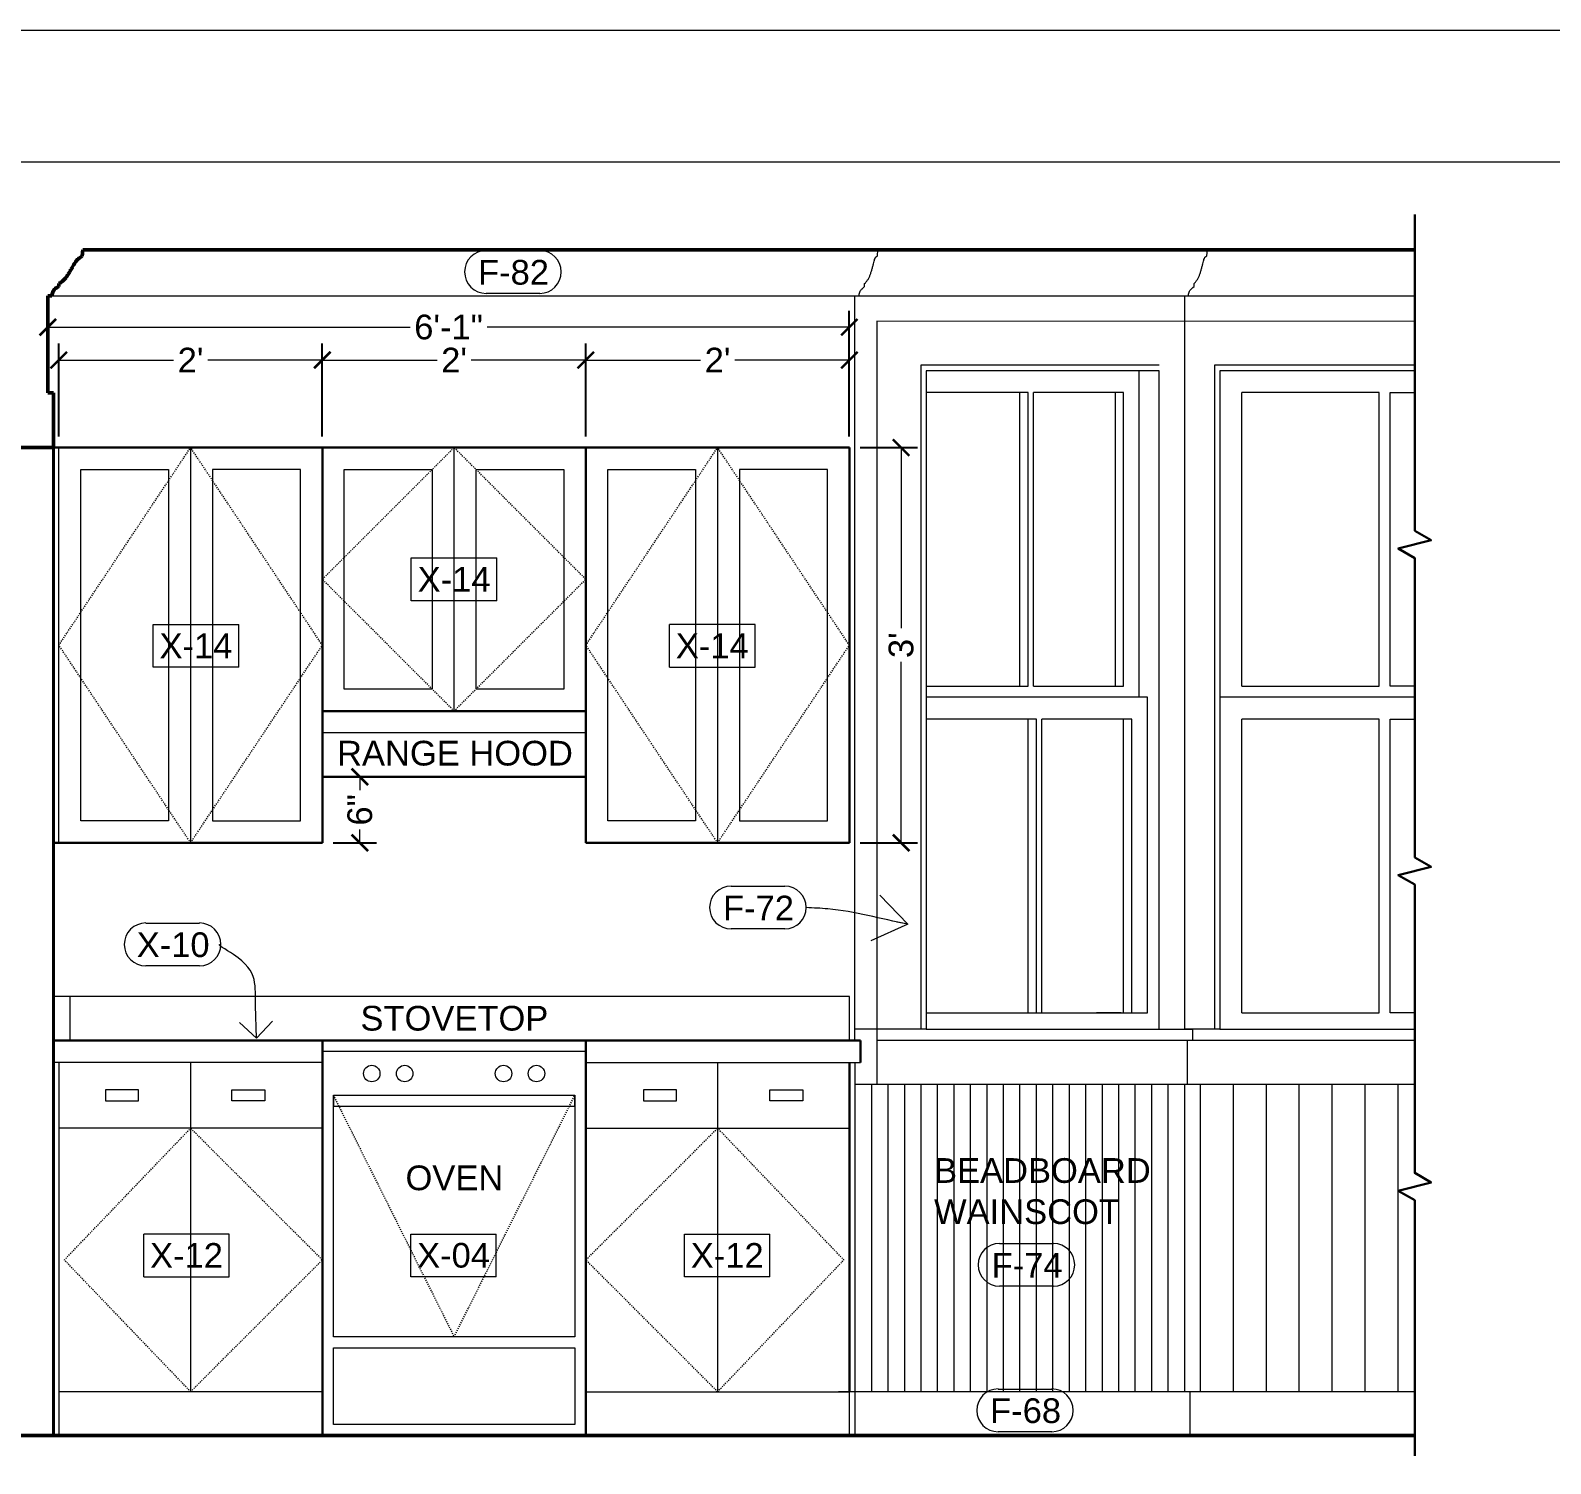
# Model space of a CAD drawing. Header units: inches. Extents: x -4969 to 16721, y 2489 to 24693.
# Drawn here: x 2772.2 to 2910.7, y 4000 to 4130.5 of the extents above; entities that cross this region are included whole.
import ezdxf

# ---------------------------------------------------------------- set-up
doc = ezdxf.new("R2010")
doc.units = ezdxf.units.IN
doc.header["$MEASUREMENT"] = 0
doc.linetypes.add('DASHED2', pattern=[0.375, 0.25, -0.125])
doc.layers.get('0').update_dxf_attribs({"lineweight": 5})
doc.layers.add('0-NPLT', color=1, linetype='Continuous', plot=False)
for name, color, linetype, lineweight in [('1', 1, 'Continuous', 9), ('2', 6, 'Continuous', 20), ('3', 3, 'Continuous', 30), ('4', 2, 'Continuous', 40), ('5', 4, 'Continuous', 50), ('A-DIMSx', 7, 'Continuous', 9), ('A-SYMB', 7, 'Continuous', 20), ('A-TEXTx', 7, 'Continuous', 20)]:
    doc.layers.add(name, color=color, linetype=linetype, lineweight=lineweight)
doc.styles.get("Standard").update_dxf_attribs({"font": 'Arial.ttf'})
doc.dimstyles.get("Standard").update_dxf_attribs({"dimtxt": 3, "dimasz": 2, "dimexe": 0.03125, "dimexo": 0.0625, "dimgap": 0.03125, "dimtad": 0, "dimtoh": 1, "dimdec": 4, "dimlfac": 0.99985, "dimzin": 0, "dimdsep": 46, "dimlunit": 4, "dimtxsty": 'Standard', "dimblk": 'ARCHTICK', "dimblk1": 'ARCHTICK', "dimblk2": 'ARCHTICK', "dimcen": 0.09, "dimclrt": 256, "dimadec": 0, "dimazin": 0, "dimtfac": 1, "dimtdec": 4, "dimtofl": 0, "dimtmove": 0, "dimatfit": 3, "dimfxl": 1, "dimtolj": 1, "dimtzin": 0, "dimarcsym": 0})

# ---------------------------------------------------------------- blocks, each defined once
blk = doc.blocks.new('BORDER 11X17')
at = {"layer": '0-NPLT', "lineweight": 9, "ltscale": 0.1}
blk.add_lwpolyline([(29864.74, -10461.77), (29048.74, -10461.77), (29048.74, -10989.77), (29864.74, -10989.77), (29864.74, -10461.77)], dxfattribs=at)
blk.add_lwpolyline([(29792.74, -10473.77), (29078.74, -10473.77), (29078.74, -10977.77), (29792.74, -10977.77)], close=True, dxfattribs=at)
blk = doc.blocks.new('_ArchTick')
at = {"color": 0, "linetype": 'ByBlock', "lineweight": 0, "const_width": 0.15}
blk.add_lwpolyline([(-0.5, -0.5), (0.5, 0.5)], dxfattribs=at)
blk = doc.blocks.new('*D617')
at = {"layer": 'A-DIMSx', "color": 0, "lineweight": -2, "ltscale": 0.1, "transparency": 16777216}
for p, q in [((2798.8, 4093.5), (2798.8, 4101.97)), ((2822.8, 4093.5), (2822.8, 4101.97))]:
    blk.add_line(p, q, dxfattribs=at)
at = {"layer": 'A-DIMSx', "color": 0, "lineweight": 5, "ltscale": 0.1, "transparency": 16777216}
for p, q in [((2798.8, 4100.47), (2809.25, 4100.47)), ((2822.8, 4100.47), (2812.36, 4100.47))]:
    blk.add_line(p, q, dxfattribs=at)
at = {"layer": 'Defpoints', "color": 0, "ltscale": 0.1, "transparency": 16777216}
for p in [(2822.8, 4100.47), (2798.8, 4092.5), (2822.8, 4092.5)]:
    blk.add_point(p, dxfattribs=at)
at = {"layer": 'A-DIMSx', "color": 0, "lineweight": 5, "ltscale": 0.1, "transparency": 16777216, "xscale": 1.5, "yscale": 1.5, "zscale": 1.5, "rotation": 180}
blk.add_blockref('_ArchTick', (2798.8, 4100.47), dxfattribs=at)
at = {"layer": 'A-DIMSx', "color": 0, "lineweight": 5, "ltscale": 0.1, "transparency": 16777216, "xscale": 1.5, "yscale": 1.5, "zscale": 1.5}
blk.add_blockref('_ArchTick', (2822.8, 4100.47), dxfattribs=at)
at = {"layer": 'A-DIMSx', "ltscale": 0.1, "transparency": 16777216, "insert": (2810.8, 4100.47), "char_height": 2.25, "attachment_point": 5}
blk.add_mtext("\\A1;2'", dxfattribs=at)
blk = doc.blocks.new('*D618')
at = {"layer": 'A-DIMSx', "color": 0, "lineweight": -2, "ltscale": 0.1, "transparency": 16777216}
for p, q in [((2822.8, 4093.5), (2822.8, 4101.97)), ((2846.8, 4093.5), (2846.8, 4101.97))]:
    blk.add_line(p, q, dxfattribs=at)
at = {"layer": 'A-DIMSx', "color": 0, "lineweight": 5, "ltscale": 0.1, "transparency": 16777216}
for p, q in [((2822.8, 4100.47), (2833.25, 4100.47)), ((2846.8, 4100.47), (2836.36, 4100.47))]:
    blk.add_line(p, q, dxfattribs=at)
at = {"layer": 'Defpoints', "color": 0, "ltscale": 0.1, "transparency": 16777216}
for p in [(2846.8, 4100.47), (2822.8, 4092.5), (2846.8, 4092.5)]:
    blk.add_point(p, dxfattribs=at)
at = {"layer": 'A-DIMSx', "color": 0, "lineweight": 5, "ltscale": 0.1, "transparency": 16777216, "xscale": 1.5, "yscale": 1.5, "zscale": 1.5, "rotation": 180}
blk.add_blockref('_ArchTick', (2822.8, 4100.47), dxfattribs=at)
at = {"layer": 'A-DIMSx', "color": 0, "lineweight": 5, "ltscale": 0.1, "transparency": 16777216, "xscale": 1.5, "yscale": 1.5, "zscale": 1.5}
blk.add_blockref('_ArchTick', (2846.8, 4100.47), dxfattribs=at)
at = {"layer": 'A-DIMSx', "ltscale": 0.1, "transparency": 16777216, "insert": (2834.8, 4100.47), "char_height": 2.25, "attachment_point": 5}
blk.add_mtext("\\A1;2'", dxfattribs=at)
blk = doc.blocks.new('*D619')
at = {"layer": 'A-DIMSx', "color": 0, "lineweight": -2, "ltscale": 0.1, "transparency": 16777216}
for p, q in [((2774.8, 4093.5), (2774.8, 4101.97)), ((2798.8, 4093.5), (2798.8, 4101.97))]:
    blk.add_line(p, q, dxfattribs=at)
at = {"layer": 'A-DIMSx', "color": 0, "lineweight": 5, "ltscale": 0.1, "transparency": 16777216}
for p, q in [((2774.8, 4100.47), (2785.25, 4100.47)), ((2798.8, 4100.47), (2788.36, 4100.47))]:
    blk.add_line(p, q, dxfattribs=at)
at = {"layer": 'Defpoints', "color": 0, "ltscale": 0.1, "transparency": 16777216}
for p in [(2774.8, 4100.47), (2774.8, 4092.5), (2798.8, 4092.5)]:
    blk.add_point(p, dxfattribs=at)
at = {"layer": 'A-DIMSx', "color": 0, "lineweight": 5, "ltscale": 0.1, "transparency": 16777216, "xscale": 1.5, "yscale": 1.5, "zscale": 1.5, "rotation": 180}
blk.add_blockref('_ArchTick', (2774.8, 4100.47), dxfattribs=at)
at = {"layer": 'A-DIMSx', "color": 0, "lineweight": 5, "ltscale": 0.1, "transparency": 16777216, "xscale": 1.5, "yscale": 1.5, "zscale": 1.5}
blk.add_blockref('_ArchTick', (2798.8, 4100.47), dxfattribs=at)
at = {"layer": 'A-DIMSx', "ltscale": 0.1, "transparency": 16777216, "insert": (2786.8, 4100.47), "char_height": 2.25, "attachment_point": 5}
blk.add_mtext("\\A1;2'", dxfattribs=at)
blk = doc.blocks.new('*D620')
at = {"layer": 'A-DIMSx', "color": 0, "lineweight": -2, "ltscale": 0.1, "transparency": 16777216}
for p, q in [((2773.8, 4098.5), (2773.8, 4104.97)), ((2846.8, 4093.5), (2846.8, 4104.97))]:
    blk.add_line(p, q, dxfattribs=at)
at = {"layer": 'A-DIMSx', "color": 0, "lineweight": 5, "ltscale": 0.1, "transparency": 16777216}
for p, q in [((2773.8, 4103.47), (2806.81, 4103.47)), ((2846.8, 4103.47), (2813.8, 4103.47))]:
    blk.add_line(p, q, dxfattribs=at)
at = {"layer": 'Defpoints', "color": 0, "ltscale": 0.1, "transparency": 16777216}
for p in [(2773.8, 4103.47), (2773.8, 4097.5), (2846.8, 4092.5)]:
    blk.add_point(p, dxfattribs=at)
at = {"layer": 'A-DIMSx', "color": 0, "lineweight": 5, "ltscale": 0.1, "transparency": 16777216, "xscale": 1.5, "yscale": 1.5, "zscale": 1.5, "rotation": 180}
blk.add_blockref('_ArchTick', (2773.8, 4103.47), dxfattribs=at)
at = {"layer": 'A-DIMSx', "color": 0, "lineweight": 5, "ltscale": 0.1, "transparency": 16777216, "xscale": 1.5, "yscale": 1.5, "zscale": 1.5}
blk.add_blockref('_ArchTick', (2846.8, 4103.47), dxfattribs=at)
at = {"layer": 'A-DIMSx', "ltscale": 0.1, "transparency": 16777216, "insert": (2810.3, 4103.47), "char_height": 2.25, "width": 2.132, "attachment_point": 5}
blk.add_mtext('\\A1;6\'-1"', dxfattribs=at)
blk = doc.blocks.new('CALLOUT - EQUIPMENT')
at = {"layer": 'A-SYMB', "lineweight": 20, "ltscale": 0.1}
for p, q in [((6507.92, 5642.87), (6523.51, 5642.87)), ((6507.92, 5635.08), (6507.92, 5642.87)), ((6523.51, 5635.08), (6523.51, 5642.87)), ((6523.51, 5635.08), (6507.92, 5635.08))]:
    blk.add_line(p, q, dxfattribs=at)
blk = doc.blocks.new('*D624')
at = {"layer": 'A-DIMSx', "color": 0, "lineweight": -2, "ltscale": 0.1, "transparency": 16777216}
for p, q in [((2799.8, 4062.5), (2803.72, 4062.5)), ((2799.8, 4056.5), (2803.72, 4056.5))]:
    blk.add_line(p, q, dxfattribs=at)
at = {"layer": 'A-DIMSx', "color": 0, "lineweight": 5, "ltscale": 0.1, "transparency": 16777216}
for p, q in [((2802.22, 4062.5), (2802.22, 4061.3)), ((2802.22, 4056.5), (2802.22, 4057.7))]:
    blk.add_line(p, q, dxfattribs=at)
at = {"layer": 'Defpoints', "color": 0, "ltscale": 0.1, "transparency": 16777216}
for p in [(2798.8, 4062.5), (2802.22, 4062.5), (2798.8, 4056.5)]:
    blk.add_point(p, dxfattribs=at)
at = {"layer": 'A-DIMSx', "color": 0, "lineweight": 5, "ltscale": 0.1, "transparency": 16777216, "xscale": 1.5, "yscale": 1.5, "zscale": 1.5}
for p, rotation in [((2802.22, 4062.5), 90), ((2802.22, 4056.5), 270)]:
    blk.add_blockref('_ArchTick', p, dxfattribs=dict(at, rotation=rotation))
at = {"layer": 'A-DIMSx', "ltscale": 0.1, "transparency": 16777216, "insert": (2802.22, 4059.5), "char_height": 2.25, "attachment_point": 5, "rotation": 90}
blk.add_mtext('\\A1;6"', dxfattribs=at)
blk = doc.blocks.new('CALLOUT - FINISHES')
at = {"layer": 'A-SYMB', "lineweight": 20, "ltscale": 0.1}
for p, q in [((6510.71, 5650.46), (6520.5, 5650.46)), ((6520.5, 5642.67), (6510.71, 5642.67))]:
    blk.add_line(p, q, dxfattribs=at)
for centre, start, end in [((6510.71, 5646.57), 90, 270), ((6520.5, 5646.57), 270, 90)]:
    blk.add_arc(centre, 3.9, start, end, dxfattribs=at)
blk = doc.blocks.new('_Open90')
at = {"color": 0, "linetype": 'ByBlock', "lineweight": -2}
for p, q in [((-0.5, 0.5), (0, 0)), ((0, 0), (-1, 0)), ((0, 0), (-0.5, -0.5))]:
    blk.add_line(p, q, dxfattribs=at)
blk = doc.blocks.new('*D635')
at = {"layer": 'A-DIMSx', "color": 0, "lineweight": -2, "ltscale": 0.1, "transparency": 16777216}
for p, q in [((2847.8, 4092.5), (2853.02, 4092.5)), ((2847.8, 4056.5), (2853.02, 4056.5))]:
    blk.add_line(p, q, dxfattribs=at)
at = {"layer": 'A-DIMSx', "color": 0, "lineweight": 5, "ltscale": 0.1, "transparency": 16777216}
for p, q in [((2851.52, 4092.5), (2851.52, 4076.04)), ((2851.52, 4056.5), (2851.52, 4072.97))]:
    blk.add_line(p, q, dxfattribs=at)
at = {"layer": 'Defpoints', "color": 0, "ltscale": 0.1, "transparency": 16777216}
for p in [(2846.8, 4092.5), (2851.52, 4092.5), (2846.8, 4056.5)]:
    blk.add_point(p, dxfattribs=at)
at = {"layer": 'A-DIMSx', "color": 0, "lineweight": 5, "ltscale": 0.1, "transparency": 16777216, "xscale": 1.5, "yscale": 1.5, "zscale": 1.5}
for p, rotation in [((2851.52, 4092.5), 90), ((2851.52, 4056.5), 270)]:
    blk.add_blockref('_ArchTick', p, dxfattribs=dict(at, rotation=rotation))
at = {"layer": 'A-DIMSx', "ltscale": 0.1, "transparency": 16777216, "insert": (2851.52, 4074.5), "char_height": 2.25, "attachment_point": 5, "rotation": 90}
blk.add_mtext("\\A1;3'", dxfattribs=at)

msp = doc.modelspace()

# ---------------------------------------------------------------- hatches: boundary and pattern name
at = {"layer": '1', "ltscale": 0.25}
h = msp.add_hatch(dxfattribs=at)
h.set_pattern_fill('ANSI31', color=256, scale=24, angle=45, style=0)
h.set_pattern_definition([(90, (-562.2174, 253.4773), (-3, 2e-16), [])])
h.paths.add_polyline_path([(2898.9348557, 4034.4974512), (2877.1849153, 4034.4974512), (2877.3135719, 4034.5008969), (2877.3135719, 4006.5008975), (2898.9348557, 4006.5008975), (2898.9348557, 4022.9415767), (2897.4348557, 4023.8076021), (2899.0844808, 4024.5576021), (2898.9348557, 4025.4236275)])

# ---------------------------------------------------------------- linework, layer by layer
for p, q in [((2774.1625324, 4106.3368447), (2877.3135719, 4106.3368447)), ((2877.6850897, 4106.3368447), (2898.2931011, 4106.3368447)), ((2774.8031643, 4056.5008975), (2774.8031643, 4092.5008975)), ((2786.8031621, 4092.5008975), (2786.80316, 4056.5008975)), ((2810.8031643, 4068.5008975), (2810.8031643, 4092.5008975)), ((2834.8031664, 4092.5008975), (2834.8031686, 4056.5008975)), ((2846.8031621, 4042.5008975), (2774.3031619, 4042.5008975)), ((2846.8031621, 4038.5008975), (2846.8031621, 4042.5008975)), ((2822.8031643, 4037.5008975), (2798.8031643, 4037.5008975))]:
    msp.add_line(p, q, dxfattribs=at)
at = {"layer": '1'}
for p, q in [((2898.2931011, 4103.9952739), (2849.3096405, 4104.0074849)), ((2849.3096405, 4104.0074849), (2849.3096903, 4039.5078213)), ((2875.0228342, 4100.0029924), (2853.3096307, 4100.001765)), ((2853.3096307, 4100.001765), (2853.3096307, 4039.5078164)), ((2898.2979443, 4100.0027966), (2880.0479443, 4100.001765)), ((2880.0479443, 4100.001765), (2880.0479443, 4039.5078164)), ((2873.1938524, 4069.7530659), (2873.1938524, 4099.502889)), ((2875.0228342, 4039.5078164), (2875.0228342, 4099.5029924)), ((2898.2979443, 4099.5027966), (2880.5479443, 4099.5017933)), ((2880.5479443, 4099.5017972), (2880.5479443, 4039.5078164)), ((2863.0872507, 4097.502655), (2853.8096307, 4097.502655)), ((2862.3372507, 4070.752655), (2862.3372507, 4097.502655)), ((2863.0872507, 4070.752655), (2863.0872507, 4097.502655)), ((2871.7796389, 4097.502655), (2863.5872507, 4097.502655)), ((2863.5872507, 4070.752655), (2863.5872507, 4097.502655)), ((2871.0296389, 4070.752655), (2871.0296389, 4097.502655)), ((2871.7796389, 4070.752655), (2871.7796389, 4097.502655)), ((2882.5479443, 4070.752655), (2882.5479443, 4097.502655)), ((2895.0479443, 4097.502655), (2882.5479443, 4097.502655)), ((2895.0479443, 4070.752655), (2895.0479443, 4097.502655)), ((2896.0479443, 4070.752655), (2896.0479443, 4097.502655)), ((2896.0479443, 4097.502655), (2898.2979443, 4097.502655)), ((2853.8096307, 4070.752655), (2863.0872507, 4070.752655)), ((2863.5872507, 4070.752655), (2871.7796389, 4070.752655)), ((2882.5479443, 4070.752655), (2895.0479443, 4070.752655)), ((2898.2979443, 4070.752655), (2896.0479443, 4070.752655)), ((2872.5296389, 4069.7530289), (2872.5296389, 4069.7531076)), ((2873.9438524, 4041.002655), (2873.9438524, 4069.7531076)), ((2898.2979443, 4069.752975), (2880.5479024, 4069.7519872)), ((2863.8372507, 4067.752655), (2853.8096307, 4067.752655)), ((2863.0872507, 4041.002655), (2863.0872507, 4067.752655)), ((2863.8372507, 4041.002655), (2863.8372507, 4067.752655)), ((2872.5296389, 4067.752655), (2864.3372507, 4067.752655)), ((2864.3372507, 4041.002655), (2864.3372507, 4067.752655)), ((2871.7796389, 4041.002655), (2871.7796389, 4067.752655)), ((2872.5296389, 4041.002655), (2872.5296389, 4067.752655)), ((2882.5479443, 4041.002655), (2882.5479443, 4067.752655)), ((2895.0479443, 4067.752655), (2882.5479443, 4067.752655)), ((2895.0479443, 4041.002655), (2895.0479443, 4067.752655)), ((2896.0479443, 4041.002655), (2896.0479443, 4067.752655)), ((2896.0479443, 4067.752655), (2898.2979443, 4067.752655)), ((2775.8031643, 4042.5008975), (2775.8031643, 4038.5008975)), ((2853.8096307, 4041.002655), (2873.9438524, 4041.002655)), ((2871.5596307, 4041.002655), (2869.3096307, 4041.002655)), ((2882.5479443, 4041.002655), (2895.0479443, 4041.002655)), ((2898.2979443, 4041.002655), (2896.0479443, 4041.002655)), ((2849.3096903, 4039.5078204), (2847.3135719, 4039.5078204)), ((2849.3096903, 4039.5078213), (2849.3096903, 4034.4974512)), ((2880.5479443, 4039.5078164), (2877.3135719, 4039.5078193)), ((2878.0561692, 4039.5078164), (2878.0561692, 4038.5078217)), ((2880.5479443, 4039.5078164), (2898.2979443, 4039.5078164)), ((2849.3096903, 4038.5078217), (2877.3135719, 4038.5078217)), ((2877.3135719, 4038.5078217), (2898.2979443, 4038.5078217)), ((2774.8031643, 4036.5008975), (2774.8031643, 4002.5008975)), ((2786.8031632, 4036.5008975), (2786.8031632, 4006.5008975)), ((2834.8031653, 4036.5008975), (2834.8031653, 4006.5008975)), ((2849.3096903, 4034.4974512), (2847.3135719, 4034.4974512)), ((2848.8135719, 4034.4974512), (2848.8135719, 4006.5008975)), ((2877.5635719, 4034.4974512), (2849.3096903, 4034.4974512)), ((2850.3135719, 4034.4974512), (2850.3135719, 4006.5008975)), ((2851.8135719, 4034.4974512), (2851.8135719, 4006.5008975)), ((2853.3135719, 4034.4974512), (2853.3135719, 4006.5008975)), ((2854.8135719, 4034.4974512), (2854.8135719, 4006.5008975)), ((2856.3135719, 4034.4974512), (2856.3135719, 4006.5008975)), ((2857.8135719, 4034.4974512), (2857.8135719, 4006.5008975)), ((2859.3135719, 4034.4974512), (2859.3135719, 4006.5008975)), ((2860.8135719, 4034.4974512), (2860.8135719, 4006.5008975)), ((2862.3135719, 4034.4974512), (2862.3135719, 4006.5008975)), ((2863.8135719, 4034.4974512), (2863.8135719, 4006.5008975)), ((2865.3135719, 4034.4974512), (2865.3135719, 4006.5008975)), ((2866.8135719, 4034.4974512), (2866.8135719, 4006.5008975)), ((2868.3135719, 4034.4974512), (2868.3135719, 4006.5008975)), ((2869.8135719, 4034.4974512), (2869.8135719, 4006.5008975)), ((2871.3135719, 4034.4974512), (2871.3135719, 4006.5008975)), ((2872.8135719, 4034.4974512), (2872.8135719, 4006.5008975)), ((2874.3135719, 4034.4974512), (2874.3135719, 4006.5008975)), ((2875.8135719, 4034.4974512), (2875.8135719, 4006.5008975)), ((2898.2979443, 4034.4974512), (2877.5635719, 4034.4974512)), ((2798.8031643, 4030.5008975), (2774.8031664, 4030.5008975)), ((2822.8031643, 4030.5008975), (2846.8031621, 4030.5008975)), ((2846.8031621, 4006.5008975), (2845.8031621, 4006.5008975)), ((2898.2931011, 4006.5008975), (2846.8031621, 4006.5008975))]:
    msp.add_line(p, q, dxfattribs=at)
at = {"layer": '1', "linetype": 'DASHED2', "ltscale": 0.25}
for p, q in [((2774.8031621, 4074.5008975), (2786.8031621, 4092.5008975)), ((2798.8031621, 4074.5008975), (2786.8031621, 4092.5008975)), ((2822.8031664, 4074.5008975), (2834.8031664, 4092.5008975)), ((2846.8031664, 4074.5008975), (2834.8031664, 4092.5008975)), ((2786.8031643, 4056.5008975), (2774.8031621, 4074.5008975)), ((2786.80316, 4056.5008975), (2798.8031621, 4074.5008975)), ((2834.8031686, 4056.5008975), (2822.8031664, 4074.5008975)), ((2834.8031643, 4056.5008975), (2846.8031664, 4074.5008975)), ((2799.8031643, 4033.5008975), (2810.8031643, 4011.5008975)), ((2810.8031643, 4011.5008975), (2821.8031643, 4033.5008975))]:
    msp.add_line(p, q, dxfattribs=at)
at = {"layer": '1', "linetype": 'DASHED2', "ltscale": 0.25, "flags": 128}
for points in [[(2810.8031643, 4068.5008975), (2798.8031643, 4080.5008975), (2810.8031643, 4092.5008975)], [(2810.8031643, 4068.5008975), (2822.8031643, 4080.5008975), (2810.8031643, 4092.5008975)], [(2786.8031632, 4006.5008975), (2775.3031643, 4018.5008975), (2786.8031632, 4030.5008975)], [(2786.8031632, 4006.5008975), (2798.8031643, 4018.5008975), (2786.8031632, 4030.5008975)], [(2834.8031653, 4006.5008975), (2822.8031643, 4018.5008975), (2834.8031653, 4030.5008975)], [(2834.8031653, 4006.5008975), (2846.3031643, 4018.5008975), (2834.8031653, 4030.5008975)]]:
    msp.add_lwpolyline(points, dxfattribs=at)
at = {"layer": '1', "ltscale": 0.25}
for points in [[(2776.8031643, 4090.5008975), (2784.8031643, 4090.5008975), (2784.8031643, 4058.5008975), (2776.8031643, 4058.5008975)], [(2796.80316, 4090.5008975), (2788.80316, 4090.5008975), (2788.80316, 4058.5008975), (2796.80316, 4058.5008975)], [(2800.8031643, 4090.5008975), (2808.8031643, 4090.5008975), (2808.8031643, 4070.5008975), (2800.8031643, 4070.5008975)], [(2812.8031643, 4090.5008975), (2820.8031643, 4090.5008975), (2820.8031643, 4070.5008975), (2812.8031643, 4070.5008975)], [(2824.8031686, 4090.5008975), (2832.8031686, 4090.5008975), (2832.8031686, 4058.5008975), (2824.8031686, 4058.5008975)], [(2844.8031643, 4090.5008975), (2836.8031643, 4090.5008975), (2836.8031643, 4058.5008975), (2844.8031643, 4058.5008975)]]:
    msp.add_lwpolyline(points, close=True, dxfattribs=at)
at = {"layer": '1', "ltscale": 0.25, "flags": 128}
for points in [[(2782.0531659, 4034.0008975), (2779.0531659, 4034.0008975), (2779.0531659, 4033.0008975), (2782.0531659, 4033.0008975), (2782.0531659, 4034.0008975)], [(2790.5531648, 4034.0008975), (2793.5531648, 4034.0008975), (2793.5531648, 4033.0008975), (2790.5531648, 4033.0008975), (2790.5531648, 4034.0008975)], [(2799.8031643, 4033.5008975), (2821.8031643, 4033.5008975), (2821.8031643, 4011.5008975), (2799.8031643, 4011.5008975), (2799.8031643, 4033.5008975)], [(2799.8031643, 4033.5008975), (2799.8031643, 4032.5008975), (2821.8031643, 4032.5008975), (2821.8031643, 4033.5008975)], [(2831.0531637, 4034.0008975), (2828.0531637, 4034.0008975), (2828.0531637, 4033.0008975), (2831.0531637, 4033.0008975), (2831.0531637, 4034.0008975)], [(2839.5531627, 4034.0008975), (2842.5531627, 4034.0008975), (2842.5531627, 4033.0008975), (2839.5531627, 4033.0008975), (2839.5531627, 4034.0008975)], [(2799.8031643, 4010.5008975), (2821.8031643, 4010.5008975), (2821.8031643, 4003.5008975), (2799.8031643, 4003.5008975), (2799.8031643, 4010.5008975)]]:
    msp.add_lwpolyline(points, dxfattribs=at)
at = {"layer": '1', "ltscale": 0.25}
for centre in [(2803.3031643, 4035.4796115), (2806.3031643, 4035.4796115), (2815.3031643, 4035.4796115), (2818.3031643, 4035.4796115)]:
    msp.add_circle(centre, 0.75, dxfattribs=at)
at = {"layer": '2'}
for p, q in [((2849.3576993, 4109.9521211), (2849.4106542, 4110.5079108)), ((2879.3576993, 4109.9521211), (2879.4106542, 4110.5079108)), ((2848.1953463, 4107.1657235), (2848.1953463, 4107.4386634)), ((2878.1953463, 4107.1657235), (2878.1953463, 4107.4386634)), ((2847.3135719, 4038.5008975), (2847.3135719, 4106.3368447)), ((2847.3135719, 4106.3368447), (2847.6850897, 4106.3368447)), ((2877.3135719, 4106.3368447), (2877.3135719, 4039.5078164)), ((2877.3135719, 4106.3368447), (2877.6850897, 4106.3368447)), ((2875.0228342, 4099.5029924), (2853.8096307, 4099.5017933)), ((2853.8096307, 4099.5017972), (2853.8096307, 4039.5078164)), ((2873.9438524, 4069.7531076), (2853.8095889, 4069.7519872)), ((2853.8096307, 4039.5078164), (2878.0561692, 4039.5078164)), ((2877.5635719, 4038.5078217), (2877.5635719, 4034.4974512)), ((2798.8031643, 4036.5008975), (2774.3031619, 4036.5008975)), ((2822.8031643, 4036.5008975), (2847.8031621, 4036.5008975)), ((2847.3135719, 4036.5008975), (2847.3135719, 4002.5008975)), ((2877.3135719, 4034.4974512), (2877.3135719, 4006.5008975)), ((2798.8031643, 4006.5008975), (2774.8031664, 4006.5008975)), ((2822.8031643, 4006.5008975), (2846.8031621, 4006.5008975)), ((2822.8031643, 4006.5008975), (2846.8031621, 4006.5008975)), ((2877.8135719, 4006.5008975), (2877.8135719, 4002.5008975))]:
    msp.add_line(p, q, dxfattribs=at)
at = {"layer": '2', "ltscale": 0.25}
for p, q in [((2822.8031643, 4066.5008975), (2798.8031643, 4066.5008975)), ((2846.8031621, 4002.5008975), (2846.8031621, 4006.5008975))]:
    msp.add_line(p, q, dxfattribs=at)
at = {"layer": '2', "ltscale": 0.1}
msp.add_line((2853.8096307, 4039.5078164), (2849.3096903, 4039.5078204), dxfattribs=at)
at = {"layer": '2'}
for points, knots in [([(2848.1953463, 4107.4386634), (2848.2983075, 4107.5517659), (2848.4032745, 4107.6704732), (2848.5449137, 4107.872691), (2848.663924, 4108.1134953), (2848.7508557, 4108.374978), (2848.8371677, 4108.6502707), (2848.9184603, 4108.9392239), (2848.9943477, 4109.2247481), (2849.059756, 4109.4923935), (2849.1284499, 4109.7251309), (2849.2122766, 4109.9233685), (2849.3576993, 4109.9521211)], [0.02252924258, 0.02252924258, 0.02252924258, 0.02252924258, 0.0848948356, 0.16525381449, 0.24407818869, 0.32590546439, 0.41317453746, 0.50401511078, 0.5962486035, 0.67928693936, 0.75221584643, 0.99170471556, 0.99170471556, 0.99170471556, 0.99170471556]), ([(2878.1953463, 4107.4386634), (2878.2983075, 4107.5517659), (2878.4032745, 4107.6704732), (2878.5449137, 4107.872691), (2878.663924, 4108.1134953), (2878.7508557, 4108.374978), (2878.8371677, 4108.6502707), (2878.9184603, 4108.9392239), (2878.9943477, 4109.2247481), (2879.059756, 4109.4923935), (2879.1284499, 4109.7251309), (2879.2122766, 4109.9233685), (2879.3576993, 4109.9521211)], [0.02252924258, 0.02252924258, 0.02252924258, 0.02252924258, 0.0848948356, 0.16525381449, 0.24407818869, 0.32590546439, 0.41317453746, 0.50401511078, 0.5962486035, 0.67928693936, 0.75221584643, 0.99170471556, 0.99170471556, 0.99170471556, 0.99170471556]), ([(2847.6850897, 4106.3368447), (2847.7002823, 4106.4566549), (2847.7187205, 4106.5783454), (2847.7873281, 4106.754281), (2847.8915746, 4106.9045354), (2848.0164873, 4107.0172763), (2848.1953463, 4107.1657235)], [0.04595771603, 0.04595771603, 0.04595771603, 0.04595771603, 0.20058811132, 0.3838219169, 0.55899294445, 0.94144460866, 0.94144460866, 0.94144460866, 0.94144460866]), ([(2877.6850897, 4106.3368447), (2877.7002823, 4106.4566549), (2877.7187205, 4106.5783454), (2877.7873281, 4106.754281), (2877.8915746, 4106.9045354), (2878.0164873, 4107.0172763), (2878.1953463, 4107.1657235)], [0.04595771603, 0.04595771603, 0.04595771603, 0.04595771603, 0.20058811132, 0.3838219169, 0.55899294445, 0.94144460866, 0.94144460866, 0.94144460866, 0.94144460866])]:
    msp.add_open_spline(points, degree=3, knots=knots, dxfattribs=at)
at = {"layer": '3', "ltscale": 0.25}
for p, q in [((2798.8031643, 4092.5008967), (2774.3031619, 4092.5008975)), ((2798.8031643, 4056.5008975), (2798.8031643, 4092.5008975)), ((2822.8031643, 4092.5008975), (2798.8031643, 4092.5008975)), ((2822.8031643, 4056.5008975), (2822.8031643, 4092.5008975)), ((2822.8031643, 4092.5008967), (2846.8031643, 4092.5008975)), ((2846.8031643, 4056.5008975), (2846.8031643, 4092.5008975)), ((2822.8031643, 4068.5008975), (2798.8031643, 4068.5008975)), ((2822.8031643, 4062.5008975), (2798.8031643, 4062.5008975)), ((2847.8031621, 4038.5008975), (2847.8031621, 4036.5008975))]:
    msp.add_line(p, q, dxfattribs=at)
at = {"layer": '3'}
for p, q in [((2798.8031643, 4056.5008975), (2774.3031619, 4056.5008975)), ((2822.8031643, 4056.5008975), (2846.8031664, 4056.5008975)), ((2798.8031643, 4038.5008975), (2774.3031619, 4038.5008975)), ((2798.8031643, 4038.5008975), (2798.8031643, 4002.5008975)), ((2822.8031643, 4038.5008975), (2847.8031621, 4038.5008975)), ((2846.8031621, 4036.5008975), (2846.8031621, 4006.5008975))]:
    msp.add_line(p, q, dxfattribs=at)
at = {"layer": '3', "ltscale": 0.1}
for p, q in [((2822.8031643, 4038.5008975), (2798.8031643, 4038.5008975)), ((2822.8031643, 4002.5008975), (2822.8031643, 4038.5008975))]:
    msp.add_line(p, q, dxfattribs=at)
at = {"layer": '3'}
for points in [[(2898.2931011, 4113.7306004), (2898.2931011, 4084.9236275), (2899.7931011, 4084.0576021), (2896.7931011, 4083.3076021), (2898.2931011, 4082.4415767), (2898.2931011, 4069.5110537)], [(2898.2931011, 4069.752655), (2898.2931011, 4055.1736275), (2899.7931011, 4054.3076021), (2896.7931011, 4053.5576021), (2898.2931011, 4052.6915767), (2898.2931011, 4032.0892286)], [(2898.2931011, 4041.002655), (2898.2931011, 4026.4236275), (2899.7931011, 4025.5576021), (2896.7931011, 4024.8076021), (2898.2931011, 4023.9415767), (2898.2931011, 4000.6694655)]]:
    msp.add_lwpolyline(points, dxfattribs=at)
at = {"layer": '4'}
msp.add_line((2774.3031619, 4002.5008975), (2774.3031619, 4092.5008975), dxfattribs=at)
at = {"layer": '5'}
for p, q in [((2776.9384208, 4109.9451077), (2776.9913757, 4110.5008975)), ((2776.9913757, 4110.5008975), (2898.2931011, 4110.5008975)), ((2774.8099365, 4107.1587102), (2774.8099365, 4107.4316501)), ((2773.8031619, 4097.5008975), (2773.8031621, 4106.3298313)), ((2773.8031621, 4106.3298313), (2774.17468, 4106.3298313)), ((2773.8031619, 4097.5008975), (2774.3031619, 4097.5008975)), ((2774.3031619, 4097.5008975), (2774.3031619, 4092.5008975)), ((2774.3031619, 4092.5008975), (2768.3031645, 4092.5008975)), ((2898.2931011, 4002.5008975), (2738.31357, 4002.5008975))]:
    msp.add_line(p, q, dxfattribs=at)
for points, knots in [([(2774.8099365, 4107.4316501), (2774.9386624, 4107.5142503), (2775.0707765, 4107.6017453), (2775.2599273, 4107.7604138), (2775.4372072, 4107.9622107), (2775.5888534, 4108.192284), (2775.7434754, 4108.4358572), (2775.8967846, 4108.6939245), (2776.0439853, 4108.9500785), (2776.1764366, 4109.1916752), (2776.3030267, 4109.3987031), (2776.4353047, 4109.56849), (2776.5798373, 4109.7078244), (2776.7384203, 4109.8248122), (2776.8514017, 4109.8935406), (2776.9384208, 4109.9451077)], [0.02252924258, 0.02252924258, 0.02252924258, 0.02252924258, 0.0848948356, 0.16525381449, 0.24407818869, 0.32590546439, 0.41317453746, 0.50401511078, 0.5962486035, 0.67928693936, 0.75221584643, 0.81459891015, 0.872600463, 0.93247186799, 0.99170471556, 0.99170471556, 0.99170471556, 0.99170471556]), ([(2774.17468, 4106.3298313), (2774.1898725, 4106.4496415), (2774.2083107, 4106.571332), (2774.2769184, 4106.7472677), (2774.3811648, 4106.897522), (2774.5060775, 4107.0102629), (2774.6249649, 4107.0844878), (2774.7066355, 4107.1188529), (2774.8099365, 4107.1587102)], [0.04595771603, 0.04595771603, 0.04595771603, 0.04595771603, 0.20058811132, 0.3838219169, 0.55899294445, 0.69798130682, 0.84352384316, 0.94144460866, 0.94144460866, 0.94144460866, 0.94144460866])]:
    msp.add_open_spline(points, degree=3, knots=knots, dxfattribs=at)
at = {"layer": 'A-TEXTx'}
msp.add_open_spline([(2792.7054356, 4041.6913537), (2792.6448998, 4043.3712033), (2793.2225668, 4045.1687713), (2789.0570785, 4047.2692425), (2789.5554573, 4047.2692425)], degree=3, knots=[0, 0, 0, 0, 5.0428200146, 6.5379562524, 6.5379562524, 6.5379562524, 6.5379562524], dxfattribs=at)

# ---------------------------------------------------------------- block references
at = {"ltscale": 0.1}
msp.add_blockref('BORDER 11X17', (-26582.7391542, 14592.2729885), dxfattribs=at)
at = {"layer": '2', "ltscale": 0.25, "yscale": 0.5, "zscale": 0.5}
for name, p, xscale in [('CALLOUT - FINISHES', (-441.6447466, 1285.2119644), 0.5), ('CALLOUT - EQUIPMENT', (-447.0543751, 1261.0086845), 0.5), ('CALLOUT - EQUIPMENT', (-470.5681992, 1254.9547541), 0.5), ('CALLOUT - EQUIPMENT', (6092.1745278, 1254.9547541), -0.5), ('CALLOUT - FINISHES', (-419.3315549, 1227.3139748), 0.5), ('CALLOUT - FINISHES', (-472.6442653, 1223.9588923), 0.5), ('CALLOUT - EQUIPMENT', (6044.287706, 1199.4252349), -0.5), ('CALLOUT - EQUIPMENT', (-447.1073075, 1199.4252349), 0.5), ('CALLOUT - EQUIPMENT', (-422.1813796, 1199.4252349), 0.5), ('CALLOUT - FINISHES', (-394.8674404, 1194.7758218), 0.5), ('CALLOUT - FINISHES', (-395.004738, 1181.5150439), 0.5)]:
    msp.add_blockref(name, p, dxfattribs=dict(at, xscale=xscale))
at = {"layer": 'A-TEXTx', "xscale": 3, "yscale": 3, "zscale": 3, "rotation": 272.0638437844282}
msp.add_blockref('_Open90', (2792.8134749, 4038.6932998), dxfattribs=at)

# ---------------------------------------------------------------- texts
at = {"layer": 'A-SYMB', "ltscale": 0.5, "char_height": 2.25, "width": 1.821971046, "attachment_point": 5}
for s, insert in [('{F-82}', (2816.2127927, 4108.4527551)), ('{X-14}', (2810.8031643, 4080.4947938)), ('{X-14}', (2787.2893401, 4074.4408633)), ('{X-14}', (2834.3169884, 4074.4408633)), ('{F-72}', (2838.5259844, 4050.5547655)), ('{X-10}', (2785.213274, 4047.199683)), ('{X-12}', (2786.4301667, 4018.9113441)), ('{X-04}', (2810.7502318, 4018.9113441)), ('{X-12}', (2835.6761597, 4018.9113441)), ('{F-74}', (2862.9900989, 4018.0166125)), ('{F-68}', (2862.8528013, 4004.7558347))]:
    msp.add_mtext(s, dxfattribs=dict(at, insert=insert))
at = {"layer": 'A-TEXTx', "ltscale": 0.25, "char_height": 2.25, "attachment_point": 2}
for s, insert, width in [('{\\fArial Unicode MS|b0|i0|c0|p0;RANGE HOOD}', (2810.8819069, 4065.789247), 26.434159338), ('{\\fArial Unicode MS|b0|i0|c0|p0;STOVETOP}', (2810.8288497, 4041.6453382), 19.370004608), ('{\\fArial Unicode MS|b0|i0|c0|p0;OVEN}', (2810.8288497, 4027.1048409), 19.370004608)]:
    msp.add_mtext(s, dxfattribs=dict(at, insert=insert, width=width))
at = {"layer": 'A-TEXTx', "ltscale": 0.25, "insert": (2854.5161788, 4024.7559957), "char_height": 2.25, "attachment_point": 4}
msp.add_mtext('BEADBOARD\\PWAINSCOT', dxfattribs=at)

# ---------------------------------------------------------------- dimensions: what is measured, and where the dimension line sits
at = {"layer": 'A-DIMSx', "ltscale": 0.1}
dim = msp.add_linear_dim(base=(2773.8031619, 4103.4666603), p1=(2846.8031621, 4092.5008975), p2=(2773.8031619, 4097.5008975), text='6\'-1"', dimstyle='Standard', override={"dimtxt": 2.25, "dimasz": 1.5, "dimexe": 1.5, "dimexo": 1, "dimgap": 0.5, "dimlfac": -47.9928, "dimlwd": 5}, dxfattribs=at)
dim.commit()
dim.dimension.update_dxf_attribs({"geometry": '*D620', "text_midpoint": (2810.303162, 4103.4666603)})
for base, p1, p2, picture, middle in [((2774.8031641, 4100.4666603), (2798.8031643, 4092.5008975), (2774.8031641, 4092.5008975), '*D619', (2786.8031642, 4100.4666603)), ((2822.8031643, 4100.4666603), (2798.8031643, 4092.5008975), (2822.8031643, 4092.5008975), '*D617', (2810.8031643, 4100.4666603)), ((2846.8031621, 4100.4666603), (2822.8031643, 4092.5008975), (2846.8031621, 4092.5008975), '*D618', (2834.8031632, 4100.4666603))]:
    dim = msp.add_linear_dim(base=base, p1=p1, p2=p2, dimstyle='Standard', override={"dimtxt": 2.25, "dimasz": 1.5, "dimexe": 1.5, "dimexo": 1, "dimgap": 0.5, "dimlfac": -47.9928, "dimlwd": 5}, dxfattribs=at)
    dim.commit()
    dim.dimension.update_dxf_attribs({"geometry": picture, "text_midpoint": middle})
for base, p1, p2, picture, middle in [((2851.51523, 4092.5008975), (2846.7955877, 4056.5008982), (2846.7955871, 4092.5008975), '*D635', (2851.51523, 4074.5008978)), ((2802.2248869, 4062.5008975), (2798.8031643, 4056.5008975), (2798.8031643, 4062.5008975), '*D624', (2802.2248869, 4059.5008975))]:
    dim = msp.add_linear_dim(base=base, p1=p1, p2=p2, angle=90, dimstyle='Standard', override={"dimtxt": 2.25, "dimasz": 1.5, "dimexe": 1.5, "dimexo": 1, "dimgap": 0.5, "dimlfac": -47.9928, "dimlwd": 5}, dxfattribs=at)
    dim.commit()
    dim.dimension.update_dxf_attribs({"geometry": picture, "text_midpoint": middle})

# ---------------------------------------------------------------- leaders
at = {"layer": 'A-TEXTx', "path_type": 1, "annotation_type": 0, "has_hookline": 1, "hookline_direction": 0, "text_width": 21.6804229}
msp.add_leader([(2852.117008, 4049.083065), (2844.8511435, 4050.4785813), (2842.8683483, 4050.5977952)], dimstyle='Standard', override={"dimasz": 3, "dimgap": 1, "dimldrblk": 'Open90', "dimlwd": -1}, dxfattribs=at)

doc.saveas('drawing.dxf')
